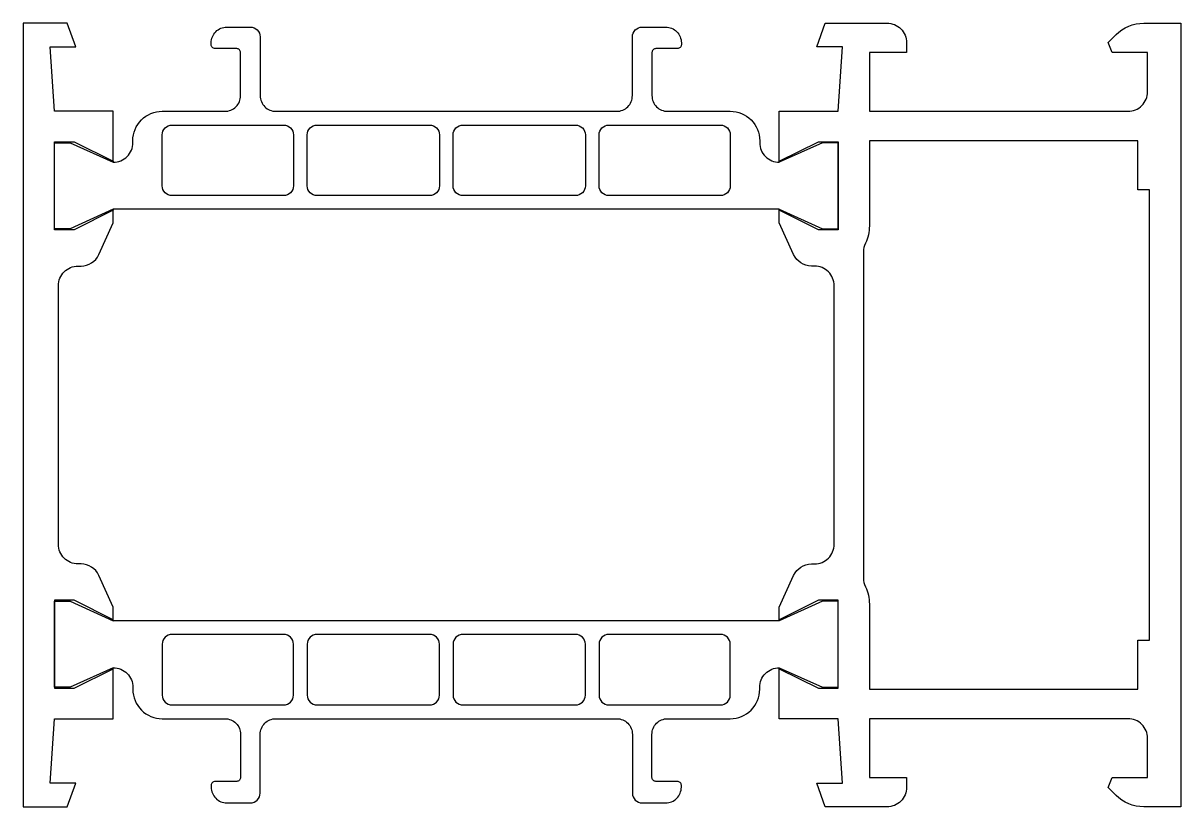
# Model space of a CAD drawing. Header units: millimetres. Extents: x -59.1 to 0, y 0 to 40.
import ezdxf

# ---------------------------------------------------------------- set-up
doc = ezdxf.new("R2010")
doc.units = ezdxf.units.MM

msp = doc.modelspace()

# ---------------------------------------------------------------- linework, layer by layer
for points in [[(-54.5, 10.2), (-55.234, 11.814, 0.294108), (-56.144, 12.4), (-56.3, 12.4, -0.414214), (-57.3, 13.4), (-57.3, 26.6, -0.414214), (-56.3, 27.6), (-56.144, 27.6, 0.294108), (-55.234, 28.186), (-54.5, 29.8), (-54.5, 30.5), (-56.7, 29.5), (-57.5, 29.5), (-57.5, 33.9), (-56.7, 33.9), (-54.5, 32.9), (-54.5, 35.5), (-57.5, 35.5), (-57.721, 38.8), (-56.414, 38.8), (-56.851, 40), (-59.1, 40), (-59.1, 0), (-56.851, 0), (-56.414, 1.2), (-57.721, 1.2), (-57.5, 4.5), (-54.5, 4.5), (-54.5, 7.1), (-56.7, 6.1), (-57.5, 6.1), (-57.5, 10.5), (-56.7, 10.5), (-54.5, 9.5), (-54.5, 10.2)], [(-20.5, 32.9), (-20.5, 32.95), (-18.5, 33.95), (-17.5, 33.95), (-17.5, 29.45), (-18.5, 29.45), (-20.5, 30.45), (-20.5, 30.5), (-54.5, 30.5), (-54.5, 30.45), (-56.5, 29.45), (-57.5, 29.45), (-57.5, 33.95), (-56.5, 33.95), (-54.5, 32.95), (-54.5, 32.9, 0.414214), (-53.5, 33.9), (-53.5, 34, -0.414214), (-52, 35.5), (-48.8, 35.5, 0.414214), (-48, 36.3), (-48, 38.5, 0.414214), (-48.2, 38.7), (-49.3, 38.7, -0.414214), (-49.5, 38.9), (-49.5, 39, -0.414214), (-48.7, 39.8), (-47.5, 39.8, -0.414214), (-47, 39.3), (-47, 36.3, 0.414214), (-46.2, 35.5), (-28.8, 35.5, 0.414214), (-28, 36.3), (-28, 39.3, -0.414214), (-27.5, 39.8), (-26.3, 39.8, -0.414214), (-25.5, 39), (-25.5, 38.9, -0.414214), (-25.7, 38.7), (-26.8, 38.7, 0.414214), (-27, 38.5), (-27, 36.3, 0.414214), (-26.2, 35.5), (-23, 35.5, -0.414214), (-21.5, 34), (-21.5, 33.9, 0.414214), (-20.5, 32.9)], [(-20.5, 29.8), (-20.5, 30.5), (-18.3, 29.5), (-17.5, 29.5), (-17.5, 33.9), (-18.3, 33.9), (-20.5, 32.9), (-20.5, 35.5), (-17.5, 35.5), (-17.279, 38.8), (-18.586, 38.8), (-18.149, 40), (-15, 40, -0.414214), (-14, 39), (-14, 38.5), (-15.9, 38.5), (-15.9, 35.5), (-2.7, 35.5, 0.414214), (-1.7, 36.5), (-1.7, 38.5), (-3.5, 38.5), (-3.712, 39.012), (-3.31, 39.414, -0.198912), (-1.896, 40), (0, 40), (0, 0), (-1.896, 0, -0.198912), (-3.31, 0.586), (-3.712, 0.988), (-3.5, 1.5), (-1.7, 1.5), (-1.7, 3.5, 0.414214), (-2.7, 4.5), (-15.9, 4.5), (-15.9, 1.5), (-14, 1.5), (-14, 1, -0.414214), (-15, 0), (-18.149, 0), (-18.586, 1.2), (-17.279, 1.2), (-17.5, 4.5), (-20.5, 4.5), (-20.5, 7.1), (-18.3, 6.1), (-17.5, 6.1), (-17.5, 10.5), (-18.3, 10.5), (-20.5, 9.5), (-20.5, 10.2), (-19.766, 11.814, -0.294108), (-18.856, 12.4), (-18.7, 12.4, 0.414214), (-17.7, 13.4), (-17.7, 26.6, 0.414214), (-18.7, 27.6), (-18.856, 27.6, -0.294108), (-19.766, 28.186), (-20.5, 29.8)], [(-52, 31.7), (-52, 34.3, -0.414214), (-51.5, 34.8), (-45.8, 34.8, -0.414214), (-45.3, 34.3), (-45.3, 31.7, -0.414214), (-45.8, 31.2), (-51.5, 31.2, -0.414214), (-52, 31.7)], [(-44.6, 31.7), (-44.6, 34.3, -0.414214), (-44.1, 34.8), (-38.35, 34.8, -0.414214), (-37.85, 34.3), (-37.85, 31.7, -0.414214), (-38.35, 31.2), (-44.1, 31.2, -0.414214), (-44.6, 31.7)], [(-30.4, 31.7, -0.414214), (-30.9, 31.2), (-36.65, 31.2, -0.414214), (-37.15, 31.7), (-37.15, 34.3, -0.414214), (-36.65, 34.8), (-30.9, 34.8, -0.414214), (-30.4, 34.3), (-30.4, 31.7)], [(-29.7, 31.7), (-29.7, 34.3, -0.414214), (-29.2, 34.8), (-23.5, 34.8, -0.414214), (-23, 34.3), (-23, 31.7, -0.414214), (-23.5, 31.2), (-29.2, 31.2, -0.414214), (-29.7, 31.7)], [(-1.6, 8.5), (-1.6, 31.5), (-2.2, 31.5), (-2.2, 34), (-15.9, 34), (-15.9, 29.65, -0.112281), (-16.102, 28.763, 0.112281), (-16.2, 28.331), (-16.2, 11.669, 0.112281), (-16.102, 11.237, -0.112281), (-15.9, 10.35), (-15.9, 6), (-2.2, 6), (-2.2, 8.5), (-1.6, 8.5)], [(-20.5, 7.1), (-20.5, 7.05), (-18.5, 6.05), (-17.5, 6.05), (-17.5, 10.55), (-18.5, 10.55), (-20.5, 9.55), (-20.5, 9.5), (-54.5, 9.5), (-54.5, 9.55), (-56.5, 10.55), (-57.5, 10.55), (-57.5, 6.05), (-56.5, 6.05), (-54.5, 7.05), (-54.5, 7.1, -0.414214), (-53.5, 6.1), (-53.5, 6, 0.414214), (-52, 4.5), (-48.8, 4.5, -0.414214), (-48, 3.7), (-48, 1.5, -0.414214), (-48.2, 1.3), (-49.3, 1.3, 0.414214), (-49.5, 1.1), (-49.5, 1, 0.414214), (-48.7, 0.2), (-47.5, 0.2, 0.414214), (-47, 0.7), (-47, 3.7, -0.414214), (-46.2, 4.5), (-28.8, 4.5, -0.414214), (-28, 3.7), (-28, 0.7, 0.414214), (-27.5, 0.2), (-26.3, 0.2, 0.414214), (-25.5, 1), (-25.5, 1.1, 0.414214), (-25.7, 1.3), (-26.8, 1.3, -0.414214), (-27, 1.5), (-27, 3.7, -0.414214), (-26.2, 4.5), (-23, 4.5, 0.414214), (-21.5, 6), (-21.5, 6.1, -0.414214), (-20.5, 7.1)], [(-52, 8.3), (-52, 5.7, 0.414214), (-51.5, 5.2), (-45.8, 5.2, 0.414214), (-45.3, 5.7), (-45.3, 8.3, 0.414214), (-45.8, 8.8), (-51.5, 8.8, 0.414214), (-52, 8.3)], [(-44.6, 8.3), (-44.6, 5.7, 0.414214), (-44.1, 5.2), (-38.35, 5.2, 0.414214), (-37.85, 5.7), (-37.85, 8.3, 0.414214), (-38.35, 8.8), (-44.1, 8.8, 0.414214), (-44.6, 8.3)], [(-30.4, 8.3, 0.414214), (-30.9, 8.8), (-36.65, 8.8, 0.414214), (-37.15, 8.3), (-37.15, 5.7, 0.414214), (-36.65, 5.2), (-30.9, 5.2, 0.414214), (-30.4, 5.7), (-30.4, 8.3)], [(-29.7, 8.3), (-29.7, 5.7, 0.414214), (-29.2, 5.2), (-23.5, 5.2, 0.414214), (-23, 5.7), (-23, 8.3, 0.414214), (-23.5, 8.8), (-29.2, 8.8, 0.414214), (-29.7, 8.3)]]:
    msp.add_lwpolyline(points, format="xyb", close=True)

doc.saveas('drawing.dxf')
